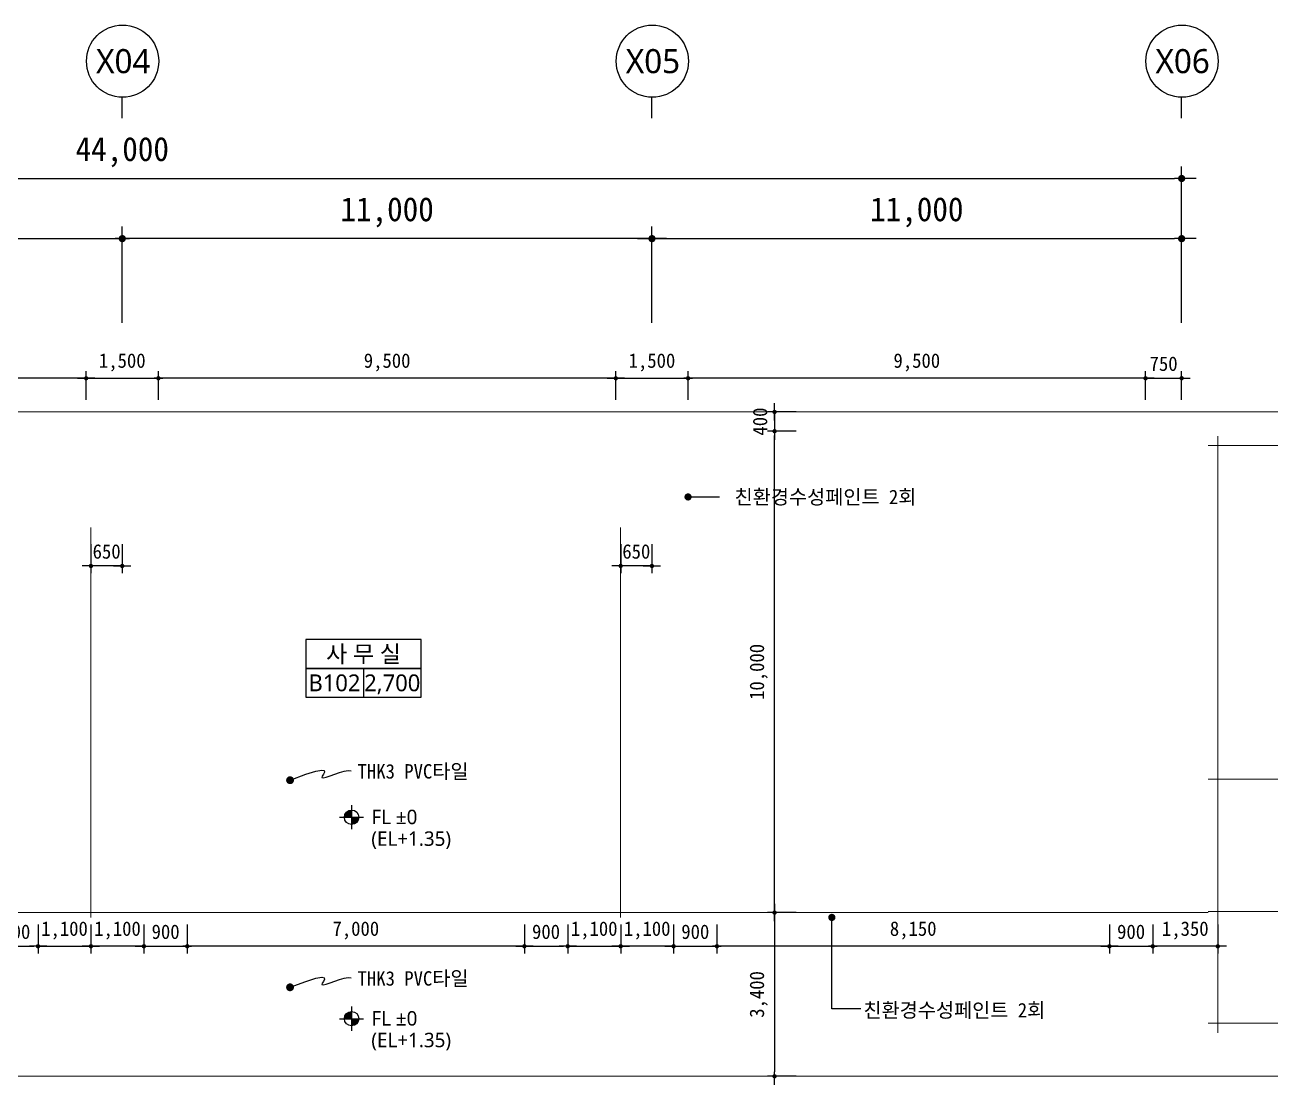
# Model space of a CAD drawing. Header units: inches. Extents: x 3675 to 732988, y -33059 to 70575.
# Drawn here: x 256344 to 282363, y 47308 to 69325 of the extents above; entities that cross this region are included whole.
import ezdxf
from ezdxf.enums import TextEntityAlignment as Align

# ---------------------------------------------------------------- set-up
doc = ezdxf.new("R2010")
doc.units = ezdxf.units.IN
doc.header["$MEASUREMENT"] = 0
doc.linetypes.add('CEN', pattern=[62, 60, -1, 0, -1])
doc.layers.get('0').update_dxf_attribs({"linetype": 'CONTINUOUS'})
for name, color, linetype, lineweight in [('A-AXIS-BUBL', 7, 'CONTINUOUS', 25), ('A-AXIS-LINE', 1, 'CEN', 15), ('A-DIMS', 7, 'CONTINUOUS', 25), ('A-MKXS-LEAD', 7, 'CONTINUOUS', 25), ('A-MKXS-TEXT1', 3, 'CONTINUOUS', 25), ('A-MKXX-NAME', 3, 'CONTINUOUS', 25), ('A-MKXX-SYMB', 7, 'CONTINUOUS', 25), ('A-XXXX-SYMB', 7, 'CONTINUOUS', 25), ('A-XXXX-TXT2', 3, 'CONTINUOUS', 25)]:
    doc.layers.add(name, color=color, linetype=linetype, lineweight=lineweight)
doc.styles.add('HY울릉도L', font='H2GTRE.TTF')
doc.styles.add('돋움체', font='')
doc.styles.add('맑은고딕', font='malgun.ttf')
doc.styles.get('돋움체').set_extended_font_data('DotumChe')
doc.dimstyles.new('CDIM', dxfattribs={"dimtxt": 2, "dimasz": 0.6, "dimexe": 1, "dimexo": 1, "dimgap": 1, "dimtad": 1, "dimdec": 0, "dimrnd": 0.5, "dimzin": 0, "dimdsep": 32, "dimlunit": 6, "dimtxsty": 'HY울릉도L', "dimblk1": '_CIDOT', "dimblk2": '_CIDOT', "dimsah": 1, "dimcen": 4.5, "dimclrd": 2, "dimclre": 2, "dimclrt": 7, "dimadec": 0, "dimazin": 0, "dimtfac": 1, "dimtdec": 0, "dimtix": 1, "dimtmove": 2, "dimatfit": 1, "dimldrblk": '_CIDOT', "dimfxl": 1, "dimtolj": 1, "dimtzin": 0, "dimlwd": -1, "dimarcsym": 0})

# ---------------------------------------------------------------- blocks, each defined once
blk = doc.blocks.new('_CIDOT')
at = {"color": 0, "linetype": 'ByBlock'}
blk.add_line((2, 0), (-1, 0), dxfattribs=at)
at = {"color": 0, "linetype": 'ByBlock', "const_width": 0.5}
blk.add_lwpolyline([(-0.25, 0, 1), (0.25, 0, 1)], format="xyb", close=True, dxfattribs=at)
blk = doc.blocks.new('*D309')
at = {"layer": 'A-DIMS', "lineweight": -2, "transparency": 16777216}
for p, q in [((236363, 63138), (236363, 66388)), ((280363, 63138), (280363, 66388))]:
    blk.add_line(p, q, dxfattribs=at)
at = {"layer": 'A-DIMS', "transparency": 16777216}
blk.add_line((236513, 66138), (280213, 66138), dxfattribs=at)
at = {"layer": 'A-DIMS', "transparency": 16777216, "xscale": 150, "yscale": 150, "zscale": 150, "rotation": 180}
blk.add_blockref('_CIDOT', (236363, 66138), dxfattribs=at)
at = {"layer": 'A-DIMS', "transparency": 16777216, "xscale": 150, "yscale": 150, "zscale": 150}
blk.add_blockref('_CIDOT', (280363, 66138), dxfattribs=at)
at = {"layer": 'A-DIMS', "color": 3, "transparency": 16777216, "insert": (258363, 66685), "char_height": 500, "attachment_point": 5, "style": '돋움체'}
blk.add_mtext('\\A1;44,000', dxfattribs=at)
blk = doc.blocks.new('*D310')
at = {"layer": 'A-DIMS', "lineweight": -2, "transparency": 16777216}
for p, q in [((247363, 63138), (247363, 65138)), ((258363, 63138), (258363, 65138))]:
    blk.add_line(p, q, dxfattribs=at)
at = {"layer": 'A-DIMS', "transparency": 16777216}
blk.add_line((247513, 64888), (258213, 64888), dxfattribs=at)
at = {"layer": 'A-DIMS', "transparency": 16777216, "xscale": 150, "yscale": 150, "zscale": 150, "rotation": 180}
blk.add_blockref('_CIDOT', (247363, 64888), dxfattribs=at)
at = {"layer": 'A-DIMS', "transparency": 16777216, "xscale": 150, "yscale": 150, "zscale": 150}
blk.add_blockref('_CIDOT', (258363, 64888), dxfattribs=at)
at = {"layer": 'A-DIMS', "color": 3, "transparency": 16777216, "insert": (252863, 65435), "char_height": 500, "attachment_point": 5, "style": '돋움체'}
blk.add_mtext('\\A1;11,000', dxfattribs=at)
blk = doc.blocks.new('*D312')
at = {"layer": 'A-DIMS', "lineweight": -2, "transparency": 16777216}
for p, q in [((269363, 63138), (269363, 65138)), ((280363, 63138), (280363, 65138))]:
    blk.add_line(p, q, dxfattribs=at)
at = {"layer": 'A-DIMS', "transparency": 16777216}
blk.add_line((269513, 64888), (280213, 64888), dxfattribs=at)
at = {"layer": 'A-DIMS', "transparency": 16777216, "xscale": 150, "yscale": 150, "zscale": 150, "rotation": 180}
blk.add_blockref('_CIDOT', (269363, 64888), dxfattribs=at)
at = {"layer": 'A-DIMS', "transparency": 16777216, "xscale": 150, "yscale": 150, "zscale": 150}
blk.add_blockref('_CIDOT', (280363, 64888), dxfattribs=at)
at = {"layer": 'A-DIMS', "color": 3, "transparency": 16777216, "insert": (274863, 65435), "char_height": 500, "attachment_point": 5, "style": '돋움체'}
blk.add_mtext('\\A1;11,000', dxfattribs=at)
blk = doc.blocks.new('*D311')
at = {"layer": 'A-DIMS', "lineweight": -2, "transparency": 16777216}
for p, q in [((258363, 63138), (258363, 65138)), ((269363, 63138), (269363, 65138))]:
    blk.add_line(p, q, dxfattribs=at)
at = {"layer": 'A-DIMS', "transparency": 16777216}
blk.add_line((269213, 64888), (258513, 64888), dxfattribs=at)
at = {"layer": 'A-DIMS', "transparency": 16777216, "xscale": 150, "yscale": 150, "zscale": 150, "rotation": 180}
blk.add_blockref('_CIDOT', (258363, 64888), dxfattribs=at)
at = {"layer": 'A-DIMS', "transparency": 16777216, "xscale": 150, "yscale": 150, "zscale": 150}
blk.add_blockref('_CIDOT', (269363, 64888), dxfattribs=at)
at = {"layer": 'A-DIMS', "color": 3, "transparency": 16777216, "insert": (263863, 65435), "char_height": 500, "attachment_point": 5, "style": '돋움체'}
blk.add_mtext('\\A1;11,000', dxfattribs=at)
blk = doc.blocks.new('*D386')
at = {"layer": 'A-DIMS', "lineweight": -2, "transparency": 16777216}
for p, q in [((272359, 60888), (271759, 60888)), ((272359, 50888), (271759, 50888))]:
    blk.add_line(p, q, dxfattribs=at)
at = {"layer": 'A-DIMS', "transparency": 16777216}
blk.add_line((271909, 50978), (271909, 60798), dxfattribs=at)
at = {"layer": 'A-DIMS', "transparency": 16777216, "xscale": 90, "yscale": 90, "zscale": 90}
for p, rotation in [((271909, 60888), 90), ((271909, 50888), 270)]:
    blk.add_blockref('_CIDOT', p, dxfattribs=dict(at, rotation=rotation))
at = {"layer": 'A-DIMS', "color": 3, "transparency": 16777216, "insert": (271580, 55888), "char_height": 300, "attachment_point": 5, "rotation": 90, "style": '돋움체'}
blk.add_mtext('\\A1;10,000', dxfattribs=at)
blk = doc.blocks.new('*D387')
at = {"layer": 'A-DIMS', "transparency": 16777216}
for p, q in [((271909, 61378), (271909, 61468)), ((271909, 61288), (271909, 60888)), ((271909, 60798), (271909, 60708))]:
    blk.add_line(p, q, dxfattribs=at)
at = {"layer": 'A-DIMS', "lineweight": -2, "transparency": 16777216}
for p, q in [((272359, 61288), (271759, 61288)), ((272359, 60888), (271759, 60888))]:
    blk.add_line(p, q, dxfattribs=at)
at = {"layer": 'A-DIMS', "transparency": 16777216, "xscale": 90, "yscale": 90, "zscale": 90}
for p, rotation in [((271909, 61288), 270), ((271909, 60888), 90)]:
    blk.add_blockref('_CIDOT', p, dxfattribs=dict(at, rotation=rotation))
at = {"layer": 'A-DIMS', "color": 3, "transparency": 16777216, "insert": (271609, 61088), "char_height": 300, "attachment_point": 5, "rotation": 90, "style": '돋움체'}
blk.add_mtext('\\A1;400', dxfattribs=at)
blk = doc.blocks.new('*D388')
at = {"layer": 'A-DIMS', "lineweight": -2, "transparency": 16777216}
for p, q in [((272359, 50888), (271759, 50888)), ((272359, 47488), (271759, 47488))]:
    blk.add_line(p, q, dxfattribs=at)
at = {"layer": 'A-DIMS', "transparency": 16777216}
blk.add_line((271909, 50798), (271909, 47578), dxfattribs=at)
at = {"layer": 'A-DIMS', "transparency": 16777216, "xscale": 90, "yscale": 90, "zscale": 90}
for p, rotation in [((271909, 50888), 90), ((271909, 47488), 270)]:
    blk.add_blockref('_CIDOT', p, dxfattribs=dict(at, rotation=rotation))
at = {"layer": 'A-DIMS', "color": 3, "transparency": 16777216, "insert": (271580, 49188), "char_height": 300, "attachment_point": 5, "rotation": 90, "style": '돋움체'}
blk.add_mtext('\\A1;3,400', dxfattribs=at)
blk = doc.blocks.new('*D391')
at = {"layer": 'A-DIMS', "lineweight": -2, "transparency": 16777216}
for p, q in [((255713, 50638), (255713, 50038)), ((256613, 50638), (256613, 50038))]:
    blk.add_line(p, q, dxfattribs=at)
at = {"layer": 'A-DIMS', "transparency": 16777216}
blk.add_line((255803, 50188), (256523, 50188), dxfattribs=at)
at = {"layer": 'A-DIMS', "transparency": 16777216, "xscale": 90, "yscale": 90, "zscale": 90, "rotation": 180}
blk.add_blockref('_CIDOT', (255713, 50188), dxfattribs=at)
at = {"layer": 'A-DIMS', "transparency": 16777216, "xscale": 90, "yscale": 90, "zscale": 90}
blk.add_blockref('_CIDOT', (256613, 50188), dxfattribs=at)
at = {"layer": 'A-DIMS', "color": 3, "transparency": 16777216, "insert": (256163, 50488), "char_height": 300, "attachment_point": 5, "style": '돋움체'}
blk.add_mtext('\\A1;900', dxfattribs=at)
blk = doc.blocks.new('*D392')
at = {"layer": 'A-DIMS', "lineweight": -2, "transparency": 16777216}
for p, q in [((257713, 50638), (257713, 50038)), ((258813, 50638), (258813, 50038))]:
    blk.add_line(p, q, dxfattribs=at)
at = {"layer": 'A-DIMS', "transparency": 16777216}
for p, q in [((257623, 50188), (257533, 50188)), ((258813, 50188), (257713, 50188)), ((258903, 50188), (258993, 50188))]:
    blk.add_line(p, q, dxfattribs=at)
at = {"layer": 'A-DIMS', "transparency": 16777216, "xscale": 90, "yscale": 90, "zscale": 90}
blk.add_blockref('_CIDOT', (257713, 50188), dxfattribs=at)
at = {"layer": 'A-DIMS', "transparency": 16777216, "xscale": 90, "yscale": 90, "zscale": 90, "rotation": 180}
blk.add_blockref('_CIDOT', (258813, 50188), dxfattribs=at)
at = {"layer": 'A-DIMS', "color": 3, "transparency": 16777216, "insert": (258263, 50516), "char_height": 300, "attachment_point": 5, "style": '돋움체'}
blk.add_mtext('\\A1;1,100', dxfattribs=at)
blk = doc.blocks.new('*D393')
at = {"layer": 'A-DIMS', "lineweight": -2, "transparency": 16777216}
for p, q in [((258813, 50638), (258813, 50038)), ((259713, 50638), (259713, 50038))]:
    blk.add_line(p, q, dxfattribs=at)
at = {"layer": 'A-DIMS', "transparency": 16777216}
blk.add_line((258903, 50188), (259623, 50188), dxfattribs=at)
at = {"layer": 'A-DIMS', "transparency": 16777216, "xscale": 90, "yscale": 90, "zscale": 90, "rotation": 180}
blk.add_blockref('_CIDOT', (258813, 50188), dxfattribs=at)
at = {"layer": 'A-DIMS', "transparency": 16777216, "xscale": 90, "yscale": 90, "zscale": 90}
blk.add_blockref('_CIDOT', (259713, 50188), dxfattribs=at)
at = {"layer": 'A-DIMS', "color": 3, "transparency": 16777216, "insert": (259263, 50488), "char_height": 300, "attachment_point": 5, "style": '돋움체'}
blk.add_mtext('\\A1;900', dxfattribs=at)
blk = doc.blocks.new('*D394')
at = {"layer": 'A-DIMS', "lineweight": -2, "transparency": 16777216}
for p, q in [((259713, 50638), (259713, 50038)), ((266713, 50638), (266713, 50038))]:
    blk.add_line(p, q, dxfattribs=at)
at = {"layer": 'A-DIMS', "transparency": 16777216}
blk.add_line((266623, 50188), (259803, 50188), dxfattribs=at)
at = {"layer": 'A-DIMS', "transparency": 16777216, "xscale": 90, "yscale": 90, "zscale": 90, "rotation": 180}
blk.add_blockref('_CIDOT', (259713, 50188), dxfattribs=at)
at = {"layer": 'A-DIMS', "transparency": 16777216, "xscale": 90, "yscale": 90, "zscale": 90}
blk.add_blockref('_CIDOT', (266713, 50188), dxfattribs=at)
at = {"layer": 'A-DIMS', "color": 3, "transparency": 16777216, "insert": (263213, 50516), "char_height": 300, "attachment_point": 5, "style": '돋움체'}
blk.add_mtext('\\A1;7,000', dxfattribs=at)
blk = doc.blocks.new('*D395')
at = {"layer": 'A-DIMS', "lineweight": -2, "transparency": 16777216}
for p, q in [((266713, 50638), (266713, 50038)), ((267613, 50638), (267613, 50038))]:
    blk.add_line(p, q, dxfattribs=at)
at = {"layer": 'A-DIMS', "transparency": 16777216}
blk.add_line((266803, 50188), (267523, 50188), dxfattribs=at)
at = {"layer": 'A-DIMS', "transparency": 16777216, "xscale": 90, "yscale": 90, "zscale": 90, "rotation": 180}
blk.add_blockref('_CIDOT', (266713, 50188), dxfattribs=at)
at = {"layer": 'A-DIMS', "transparency": 16777216, "xscale": 90, "yscale": 90, "zscale": 90}
blk.add_blockref('_CIDOT', (267613, 50188), dxfattribs=at)
at = {"layer": 'A-DIMS', "color": 3, "transparency": 16777216, "insert": (267163, 50488), "char_height": 300, "attachment_point": 5, "style": '돋움체'}
blk.add_mtext('\\A1;900', dxfattribs=at)
blk = doc.blocks.new('*D396')
at = {"layer": 'A-DIMS', "lineweight": -2, "transparency": 16777216}
for p, q in [((268713, 50638), (268713, 50038)), ((269813, 50638), (269813, 50038))]:
    blk.add_line(p, q, dxfattribs=at)
at = {"layer": 'A-DIMS', "transparency": 16777216}
for p, q in [((268623, 50188), (268533, 50188)), ((269813, 50188), (268713, 50188)), ((269903, 50188), (269993, 50188))]:
    blk.add_line(p, q, dxfattribs=at)
at = {"layer": 'A-DIMS', "transparency": 16777216, "xscale": 90, "yscale": 90, "zscale": 90}
blk.add_blockref('_CIDOT', (268713, 50188), dxfattribs=at)
at = {"layer": 'A-DIMS', "transparency": 16777216, "xscale": 90, "yscale": 90, "zscale": 90, "rotation": 180}
blk.add_blockref('_CIDOT', (269813, 50188), dxfattribs=at)
at = {"layer": 'A-DIMS', "color": 3, "transparency": 16777216, "insert": (269263, 50516), "char_height": 300, "attachment_point": 5, "style": '돋움체'}
blk.add_mtext('\\A1;1,100', dxfattribs=at)
blk = doc.blocks.new('*D397')
at = {"layer": 'A-DIMS', "lineweight": -2, "transparency": 16777216}
for p, q in [((269813, 50638), (269813, 50038)), ((270713, 50638), (270713, 50038))]:
    blk.add_line(p, q, dxfattribs=at)
at = {"layer": 'A-DIMS', "transparency": 16777216}
blk.add_line((269903, 50188), (270623, 50188), dxfattribs=at)
at = {"layer": 'A-DIMS', "transparency": 16777216, "xscale": 90, "yscale": 90, "zscale": 90, "rotation": 180}
blk.add_blockref('_CIDOT', (269813, 50188), dxfattribs=at)
at = {"layer": 'A-DIMS', "transparency": 16777216, "xscale": 90, "yscale": 90, "zscale": 90}
blk.add_blockref('_CIDOT', (270713, 50188), dxfattribs=at)
at = {"layer": 'A-DIMS', "color": 3, "transparency": 16777216, "insert": (270263, 50488), "char_height": 300, "attachment_point": 5, "style": '돋움체'}
blk.add_mtext('\\A1;900', dxfattribs=at)
blk = doc.blocks.new('*D402')
at = {"layer": 'A-DIMS', "lineweight": -2, "transparency": 16777216}
for p, q in [((270713, 50638), (270713, 50038)), ((278863, 50638), (278863, 50038))]:
    blk.add_line(p, q, dxfattribs=at)
at = {"layer": 'A-DIMS', "transparency": 16777216}
blk.add_line((278773, 50188), (270803, 50188), dxfattribs=at)
at = {"layer": 'A-DIMS', "transparency": 16777216, "xscale": 90, "yscale": 90, "zscale": 90, "rotation": 180}
blk.add_blockref('_CIDOT', (270713, 50188), dxfattribs=at)
at = {"layer": 'A-DIMS', "transparency": 16777216, "xscale": 90, "yscale": 90, "zscale": 90}
blk.add_blockref('_CIDOT', (278863, 50188), dxfattribs=at)
at = {"layer": 'A-DIMS', "color": 3, "transparency": 16777216, "insert": (274788, 50516), "char_height": 300, "attachment_point": 5, "style": '돋움체'}
blk.add_mtext('\\A1;8,150', dxfattribs=at)
blk = doc.blocks.new('*D403')
at = {"layer": 'A-DIMS', "lineweight": -2, "transparency": 16777216}
for p, q in [((278863, 50638), (278863, 50038)), ((279763, 50638), (279763, 50038))]:
    blk.add_line(p, q, dxfattribs=at)
at = {"layer": 'A-DIMS', "transparency": 16777216}
blk.add_line((278953, 50188), (279673, 50188), dxfattribs=at)
at = {"layer": 'A-DIMS', "transparency": 16777216, "xscale": 90, "yscale": 90, "zscale": 90, "rotation": 180}
blk.add_blockref('_CIDOT', (278863, 50188), dxfattribs=at)
at = {"layer": 'A-DIMS', "transparency": 16777216, "xscale": 90, "yscale": 90, "zscale": 90}
blk.add_blockref('_CIDOT', (279763, 50188), dxfattribs=at)
at = {"layer": 'A-DIMS', "color": 3, "transparency": 16777216, "insert": (279313, 50488), "char_height": 300, "attachment_point": 5, "style": '돋움체'}
blk.add_mtext('\\A1;900', dxfattribs=at)
blk = doc.blocks.new('*D404')
at = {"layer": 'A-DIMS', "lineweight": -2, "transparency": 16777216}
for p, q in [((279763, 50638), (279763, 50038)), ((281113, 50638), (281113, 50038))]:
    blk.add_line(p, q, dxfattribs=at)
at = {"layer": 'A-DIMS', "transparency": 16777216}
blk.add_line((281023, 50188), (279853, 50188), dxfattribs=at)
at = {"layer": 'A-DIMS', "transparency": 16777216, "xscale": 90, "yscale": 90, "zscale": 90, "rotation": 180}
blk.add_blockref('_CIDOT', (279763, 50188), dxfattribs=at)
at = {"layer": 'A-DIMS', "transparency": 16777216, "xscale": 90, "yscale": 90, "zscale": 90}
blk.add_blockref('_CIDOT', (281113, 50188), dxfattribs=at)
at = {"layer": 'A-DIMS', "color": 3, "transparency": 16777216, "insert": (280438, 50516), "char_height": 300, "attachment_point": 5, "style": '돋움체'}
blk.add_mtext('\\A1;1,350', dxfattribs=at)
blk = doc.blocks.new('*D405')
at = {"layer": 'A-DIMS', "lineweight": -2, "transparency": 16777216}
for p, q in [((267613, 50638), (267613, 50038)), ((268713, 50638), (268713, 50038))]:
    blk.add_line(p, q, dxfattribs=at)
at = {"layer": 'A-DIMS', "transparency": 16777216}
for p, q in [((267523, 50188), (267433, 50188)), ((267613, 50188), (268713, 50188)), ((268803, 50188), (268893, 50188))]:
    blk.add_line(p, q, dxfattribs=at)
at = {"layer": 'A-DIMS', "transparency": 16777216, "xscale": 90, "yscale": 90, "zscale": 90}
blk.add_blockref('_CIDOT', (267613, 50188), dxfattribs=at)
at = {"layer": 'A-DIMS', "transparency": 16777216, "xscale": 90, "yscale": 90, "zscale": 90, "rotation": 180}
blk.add_blockref('_CIDOT', (268713, 50188), dxfattribs=at)
at = {"layer": 'A-DIMS', "color": 3, "transparency": 16777216, "insert": (268163, 50516), "char_height": 300, "attachment_point": 5, "style": '돋움체'}
blk.add_mtext('\\A1;1,100', dxfattribs=at)
blk = doc.blocks.new('*D406')
at = {"layer": 'A-DIMS', "lineweight": -2, "transparency": 16777216}
for p, q in [((256613, 50638), (256613, 50038)), ((257713, 50638), (257713, 50038))]:
    blk.add_line(p, q, dxfattribs=at)
at = {"layer": 'A-DIMS', "transparency": 16777216}
for p, q in [((256523, 50188), (256433, 50188)), ((256613, 50188), (257713, 50188)), ((257803, 50188), (257893, 50188))]:
    blk.add_line(p, q, dxfattribs=at)
at = {"layer": 'A-DIMS', "transparency": 16777216, "xscale": 90, "yscale": 90, "zscale": 90}
blk.add_blockref('_CIDOT', (256613, 50188), dxfattribs=at)
at = {"layer": 'A-DIMS', "transparency": 16777216, "xscale": 90, "yscale": 90, "zscale": 90, "rotation": 180}
blk.add_blockref('_CIDOT', (257713, 50188), dxfattribs=at)
at = {"layer": 'A-DIMS', "color": 3, "transparency": 16777216, "insert": (257163, 50516), "char_height": 300, "attachment_point": 5, "style": '돋움체'}
blk.add_mtext('\\A1;1,100', dxfattribs=at)
blk = doc.blocks.new('*D410')
at = {"layer": 'A-DIMS', "lineweight": -2, "transparency": 16777216}
for p, q in [((257713, 58538), (257713, 57938)), ((258363, 58538), (258363, 57938))]:
    blk.add_line(p, q, dxfattribs=at)
at = {"layer": 'A-DIMS', "transparency": 16777216}
for p, q in [((257623, 58088), (257533, 58088)), ((258363, 58088), (257713, 58088)), ((258453, 58088), (258543, 58088))]:
    blk.add_line(p, q, dxfattribs=at)
at = {"layer": 'A-DIMS', "transparency": 16777216, "xscale": 90, "yscale": 90, "zscale": 90}
blk.add_blockref('_CIDOT', (257713, 58088), dxfattribs=at)
at = {"layer": 'A-DIMS', "transparency": 16777216, "xscale": 90, "yscale": 90, "zscale": 90, "rotation": 180}
blk.add_blockref('_CIDOT', (258363, 58088), dxfattribs=at)
at = {"layer": 'A-DIMS', "color": 3, "transparency": 16777216, "insert": (258038, 58388), "char_height": 300, "attachment_point": 5, "style": '돋움체'}
blk.add_mtext('\\A1;650', dxfattribs=at)
blk = doc.blocks.new('*D411')
at = {"layer": 'A-DIMS', "lineweight": -2, "transparency": 16777216}
for p, q in [((268713, 58538), (268713, 57938)), ((269363, 58538), (269363, 57938))]:
    blk.add_line(p, q, dxfattribs=at)
at = {"layer": 'A-DIMS', "transparency": 16777216}
for p, q in [((268623, 58088), (268533, 58088)), ((269363, 58088), (268713, 58088)), ((269453, 58088), (269543, 58088))]:
    blk.add_line(p, q, dxfattribs=at)
at = {"layer": 'A-DIMS', "transparency": 16777216, "xscale": 90, "yscale": 90, "zscale": 90}
blk.add_blockref('_CIDOT', (268713, 58088), dxfattribs=at)
at = {"layer": 'A-DIMS', "transparency": 16777216, "xscale": 90, "yscale": 90, "zscale": 90, "rotation": 180}
blk.add_blockref('_CIDOT', (269363, 58088), dxfattribs=at)
at = {"layer": 'A-DIMS', "color": 3, "transparency": 16777216, "insert": (269038, 58388), "char_height": 300, "attachment_point": 5, "style": '돋움체'}
blk.add_mtext('\\A1;650', dxfattribs=at)
blk = doc.blocks.new('*D418')
at = {"layer": 'A-DIMS', "lineweight": -2, "transparency": 16777216}
for p, q in [((248113, 61538), (248113, 62138)), ((257613, 61538), (257613, 62138))]:
    blk.add_line(p, q, dxfattribs=at)
at = {"layer": 'A-DIMS', "transparency": 16777216}
blk.add_line((257523, 61988), (248203, 61988), dxfattribs=at)
at = {"layer": 'A-DIMS', "transparency": 16777216, "xscale": 90, "yscale": 90, "zscale": 90, "rotation": 180}
blk.add_blockref('_CIDOT', (248113, 61988), dxfattribs=at)
at = {"layer": 'A-DIMS', "transparency": 16777216, "xscale": 90, "yscale": 90, "zscale": 90}
blk.add_blockref('_CIDOT', (257613, 61988), dxfattribs=at)
at = {"layer": 'A-DIMS', "color": 3, "transparency": 16777216, "insert": (252863, 62316), "char_height": 300, "attachment_point": 5, "style": '돋움체'}
blk.add_mtext('\\A1;9,500', dxfattribs=at)
blk = doc.blocks.new('*D419')
at = {"layer": 'A-DIMS', "lineweight": -2, "transparency": 16777216}
for p, q in [((257613, 61538), (257613, 62138)), ((259113, 61538), (259113, 62138))]:
    blk.add_line(p, q, dxfattribs=at)
at = {"layer": 'A-DIMS', "transparency": 16777216}
blk.add_line((257703, 61988), (259023, 61988), dxfattribs=at)
at = {"layer": 'A-DIMS', "transparency": 16777216, "xscale": 90, "yscale": 90, "zscale": 90, "rotation": 180}
blk.add_blockref('_CIDOT', (257613, 61988), dxfattribs=at)
at = {"layer": 'A-DIMS', "transparency": 16777216, "xscale": 90, "yscale": 90, "zscale": 90}
blk.add_blockref('_CIDOT', (259113, 61988), dxfattribs=at)
at = {"layer": 'A-DIMS', "color": 3, "transparency": 16777216, "insert": (258363, 62316), "char_height": 300, "attachment_point": 5, "style": '돋움체'}
blk.add_mtext('\\A1;1,500', dxfattribs=at)
blk = doc.blocks.new('*D420')
at = {"layer": 'A-DIMS', "lineweight": -2, "transparency": 16777216}
for p, q in [((259113, 61538), (259113, 62138)), ((268613, 61538), (268613, 62138))]:
    blk.add_line(p, q, dxfattribs=at)
at = {"layer": 'A-DIMS', "transparency": 16777216}
blk.add_line((268523, 61988), (259203, 61988), dxfattribs=at)
at = {"layer": 'A-DIMS', "transparency": 16777216, "xscale": 90, "yscale": 90, "zscale": 90, "rotation": 180}
blk.add_blockref('_CIDOT', (259113, 61988), dxfattribs=at)
at = {"layer": 'A-DIMS', "transparency": 16777216, "xscale": 90, "yscale": 90, "zscale": 90}
blk.add_blockref('_CIDOT', (268613, 61988), dxfattribs=at)
at = {"layer": 'A-DIMS', "color": 3, "transparency": 16777216, "insert": (263863, 62316), "char_height": 300, "attachment_point": 5, "style": '돋움체'}
blk.add_mtext('\\A1;9,500', dxfattribs=at)
blk = doc.blocks.new('*D421')
at = {"layer": 'A-DIMS', "lineweight": -2, "transparency": 16777216}
for p, q in [((268613, 61538), (268613, 62138)), ((270113, 61538), (270113, 62138))]:
    blk.add_line(p, q, dxfattribs=at)
at = {"layer": 'A-DIMS', "transparency": 16777216}
blk.add_line((268703, 61988), (270023, 61988), dxfattribs=at)
at = {"layer": 'A-DIMS', "transparency": 16777216, "xscale": 90, "yscale": 90, "zscale": 90, "rotation": 180}
blk.add_blockref('_CIDOT', (268613, 61988), dxfattribs=at)
at = {"layer": 'A-DIMS', "transparency": 16777216, "xscale": 90, "yscale": 90, "zscale": 90}
blk.add_blockref('_CIDOT', (270113, 61988), dxfattribs=at)
at = {"layer": 'A-DIMS', "color": 3, "transparency": 16777216, "insert": (269363, 62316), "char_height": 300, "attachment_point": 5, "style": '돋움체'}
blk.add_mtext('\\A1;1,500', dxfattribs=at)
blk = doc.blocks.new('*D422')
at = {"layer": 'A-DIMS', "lineweight": -2, "transparency": 16777216}
for p, q in [((270113, 61538), (270113, 62138)), ((279613, 61538), (279613, 62138))]:
    blk.add_line(p, q, dxfattribs=at)
at = {"layer": 'A-DIMS', "transparency": 16777216}
blk.add_line((279523, 61988), (270203, 61988), dxfattribs=at)
at = {"layer": 'A-DIMS', "transparency": 16777216, "xscale": 90, "yscale": 90, "zscale": 90, "rotation": 180}
blk.add_blockref('_CIDOT', (270113, 61988), dxfattribs=at)
at = {"layer": 'A-DIMS', "transparency": 16777216, "xscale": 90, "yscale": 90, "zscale": 90}
blk.add_blockref('_CIDOT', (279613, 61988), dxfattribs=at)
at = {"layer": 'A-DIMS', "color": 3, "transparency": 16777216, "insert": (274863, 62316), "char_height": 300, "attachment_point": 5, "style": '돋움체'}
blk.add_mtext('\\A1;9,500', dxfattribs=at)
blk = doc.blocks.new('*D423')
at = {"layer": 'A-DIMS', "transparency": 16777216}
for p, q in [((279523, 61988), (279433, 61988)), ((279613, 61988), (280363, 61988)), ((280453, 61988), (280543, 61988))]:
    blk.add_line(p, q, dxfattribs=at)
at = {"layer": 'A-DIMS', "lineweight": -2, "transparency": 16777216}
for p, q in [((279613, 61538), (279613, 62138)), ((280363, 61538), (280363, 62138))]:
    blk.add_line(p, q, dxfattribs=at)
at = {"layer": 'A-DIMS', "transparency": 16777216, "xscale": 90, "yscale": 90, "zscale": 90}
blk.add_blockref('_CIDOT', (279613, 61988), dxfattribs=at)
at = {"layer": 'A-DIMS', "transparency": 16777216, "xscale": 90, "yscale": 90, "zscale": 90, "rotation": 180}
blk.add_blockref('_CIDOT', (280363, 61988), dxfattribs=at)
at = {"layer": 'A-DIMS', "color": 3, "transparency": 16777216, "insert": (279988, 62288), "char_height": 300, "attachment_point": 5, "style": '돋움체'}
blk.add_mtext('\\A1;750', dxfattribs=at)

msp = doc.modelspace()

# ---------------------------------------------------------------- hatches: boundary and pattern name
at = {"layer": 'A-XXXX-SYMB'}
h = msp.add_hatch(color=256, dxfattribs=at)
h.paths.add_polyline_path([(263124.9, 53018.1, 0.4142136), (262974.9, 52868.1), (263124.9, 52868.1)])
h.paths.add_polyline_path([(263274.9, 52868.1), (263124.9, 52868.1), (263124.9, 52718.1, 0.4142136)])
h = msp.add_hatch(color=256, dxfattribs=at)
h.paths.add_polyline_path([(263124.9, 48834.2, 0.4142136), (262974.9, 48684.2), (263124.9, 48684.2)])
h.paths.add_polyline_path([(263274.9, 48684.2), (263124.9, 48684.2), (263124.9, 48534.2, 0.4142136)])

# ---------------------------------------------------------------- linework, layer by layer
for p, q in [((273098.5, 48887.5), (273098.5, 50787.5)), ((273698.5, 48887.5), (273098.5, 48887.5))]:
    msp.add_line(p, q)
at = {"layer": 'A-AXIS-BUBL', "ltscale": 0.2}
for p, q in [((258362.5, 67387.5), (258362.5, 67825)), ((269362.5, 67387.5), (269362.5, 67825)), ((280362.5, 67387.5), (280362.5, 67825))]:
    msp.add_line(p, q, dxfattribs=at)
for centre in [(258369.9, 68575), (269369.9, 68575), (280369.9, 68575)]:
    msp.add_circle(centre, 750, dxfattribs=at)
at = {"layer": 'A-AXIS-LINE'}
for p, q in [((282362.5, 61287.5), (234362.5, 61287.5)), ((281112.5, 48387.5), (281112.5, 60787.5)), ((282362.5, 60587.5), (280912.5, 60587.5)), ((257712.5, 50787.5), (257712.5, 58887.5)), ((268712.5, 50787.5), (268712.5, 58887.5)), ((282362.5, 53662.5), (280912.5, 53662.5)), ((280912.5, 50887.5), (235612.5, 50887.5)), ((282362.5, 50912.5), (280912.5, 50912.5)), ((282362.5, 48587.5), (280912.5, 48587.5)), ((282362.5, 47487.5), (234362.5, 47487.5))]:
    msp.add_line(p, q, dxfattribs=at)
at = {"layer": 'A-MKXS-LEAD'}
msp.add_line((270112.5, 59522.4), (270766.9, 59522.4), dxfattribs=at)
for points, const_width in [([(270075, 59522.4, -1), (270150, 59522.4, -1)], 75), ([(261805.9, 53642, 1), (261888.8, 53633.7, 1)], 80), ([(273061, 50787.5, 1), (273136, 50787.5, 1)], 75), ([(261805.9, 49340.4, 1), (261888.8, 49332.1, 1)], 80)]:
    msp.add_lwpolyline(points, format="xyb", close=True, dxfattribs=dict(at, const_width=const_width))
for points in [[(261847.4, 53637.8), (262173.2, 53760.7), (262385.5, 53827), (262506.3, 53848.5), (262557.6, 53836.9), (262561.5, 53803.9), (262539.8, 53761.2), (262514.7, 53720.5), (262508.2, 53693.6), (262537.1, 53689.2), (262597.5, 53703.9), (262680.4, 53731.2), (262776.7, 53764.9), (262877.4, 53798.6), (262973.4, 53825.8), (263055.7, 53840.2), (263115.3, 53835.4)], [(261847.4, 49336.3), (262173.2, 49459.1), (262385.5, 49525.4), (262506.3, 49546.9), (262557.6, 49535.3), (262561.5, 49502.3), (262539.8, 49459.6), (262514.7, 49419), (262508.2, 49392.1), (262537.1, 49387.7), (262597.5, 49402.3), (262680.4, 49429.7), (262776.7, 49463.4), (262877.4, 49497), (262973.4, 49524.2), (263055.7, 49538.6), (263115.3, 49533.8)]]:
    msp.add_lwpolyline(points, dxfattribs=at)
at = {"layer": 'A-MKXX-SYMB'}
msp.add_line((263373.2, 55960.4), (263373.2, 55360.4), dxfattribs=at)
for points in [[(262173.2, 55960.4), (264573.2, 55960.4), (264573.2, 56560.4), (262173.2, 56560.4)], [(262173.2, 55360.4), (264573.2, 55360.4), (264573.2, 55960.4), (262173.2, 55960.4)]]:
    msp.add_lwpolyline(points, close=True, dxfattribs=at)
at = {"layer": 'A-XXXX-SYMB'}
for p, q in [((263124.9, 53118.1), (263124.9, 52618.1)), ((262874.9, 52868.1), (263374.9, 52868.1)), ((263124.9, 48934.2), (263124.9, 48434.2)), ((262874.9, 48684.2), (263374.9, 48684.2))]:
    msp.add_line(p, q, dxfattribs=at)
for centre in [(263124.9, 52868.1), (263124.9, 48684.2)]:
    msp.add_circle(centre, 150, dxfattribs=at)

# ---------------------------------------------------------------- texts
at = {"layer": 'A-MKXS-TEXT1', "style": '돋움체'}
for s, p in [('THK3 PVC타일', (263249.8, 53822.4)), ('THK3 PVC타일', (263249.8, 49520.8)), ('친환경수성페인트 2회', (273754.3, 48861.3))]:
    msp.add_text(s, height=300, dxfattribs=at).set_placement(p, align=Align.MIDDLE_LEFT)
at = {"layer": 'A-MKXX-NAME', "style": '맑은고딕'}
for s, p in [('사 무 실', (263373.2, 56260.4)), ('B102', (262769.4, 55660.4)), ('2,700', (263969.4, 55660.4))]:
    msp.add_text(s, height=350, dxfattribs=at).set_placement(p, align=Align.MIDDLE_CENTER)
at = {"layer": 'A-XXXX-TXT2', "ltscale": 0.2, "style": '맑은고딕'}
for s, p in [('X04', (258383.8, 68575.3)), ('X05', (269383.8, 68575.3)), ('X06', (280383.8, 68575.3))]:
    msp.add_text(s, height=500, dxfattribs=at).set_placement(p, align=Align.MIDDLE_CENTER)
at = {"layer": 'A-XXXX-TXT2'}
for s, style, p in [('친환경수성페인트 2회', '돋움체', (271078.5, 59522.4)), ('FL %%P0', '맑은고딕', (263535.4, 52875.1)), ('(EL+1.35)', '맑은고딕', (263535.4, 52425.1)), ('FL %%P0', '맑은고딕', (263535.4, 48691.2)), ('(EL+1.35)', '맑은고딕', (263535.4, 48241.2))]:
    msp.add_text(s, height=300, dxfattribs=dict(at, style=style)).set_placement(p, align=Align.MIDDLE_LEFT)

# ---------------------------------------------------------------- dimensions: what is measured, and where the dimension line sits
at = {"layer": 'A-DIMS'}
for base, p1, p2, override, picture, middle in [((280362.5, 66137.5), (236362.5, 62887.5), (280362.5, 62887.5), {"dimscale": 250, "dimtxsty": '돋움체', "dimclrd": 256, "dimclre": 256, "dimclrt": 3}, '*D309', (258362.5, 66685.1)), ((256612.5, 50187.5), (255712.5, 50787.5), (256612.5, 50787.5), {"dimscale": 150, "dimtxsty": '돋움체', "dimclrd": 256, "dimclre": 256, "dimclrt": 3}, '*D391', (256162.5, 50487.7)), ((257712.5, 50187.5), (256612.5, 50787.5), (257712.5, 50787.5), {"dimscale": 150, "dimtxsty": '돋움체', "dimclrd": 256, "dimclre": 256, "dimclrt": 3}, '*D406', (257162.5, 50516.1)), ((259712.5, 50187.5), (258812.5, 50787.5), (259712.5, 50787.5), {"dimscale": 150, "dimtxsty": '돋움체', "dimclrd": 256, "dimclre": 256, "dimclrt": 3}, '*D393', (259262.5, 50487.7)), ((267612.5, 50187.5), (266712.5, 50787.5), (267612.5, 50787.5), {"dimscale": 150, "dimtxsty": '돋움체', "dimclrd": 256, "dimclre": 256, "dimclrt": 3}, '*D395', (267162.5, 50487.7)), ((268712.5, 50187.5), (267612.5, 50787.5), (268712.5, 50787.5), {"dimscale": 150, "dimtxsty": '돋움체', "dimclrd": 256, "dimclre": 256, "dimclrt": 3}, '*D405', (268162.5, 50516.1)), ((270712.5, 50187.5), (269812.5, 50787.5), (270712.5, 50787.5), {"dimscale": 150, "dimtxsty": '돋움체', "dimclrd": 256, "dimclre": 256, "dimclrt": 3}, '*D397', (270262.5, 50487.7)), ((279762.5, 50187.5), (278862.5, 50787.5), (279762.5, 50787.5), {"dimscale": 150, "dimtxsty": '돋움체', "dimclrd": 256, "dimclre": 256, "dimclrt": 3}, '*D403', (279312.5, 50487.7))]:
    dim = msp.add_linear_dim(base=base, p1=p1, p2=p2, dimstyle='CDIM', override=override, dxfattribs=at)
    dim.commit()
    dim.dimension.update_dxf_attribs({"geometry": picture, "text_midpoint": middle})
for base, p1, p2, angle, override, picture, middle in [((258362.5, 64887.5), (247362.5, 62887.5), (258362.5, 62887.5), 0, {"dimscale": 250, "dimtxsty": '돋움체', "dimclrd": 256, "dimclre": 256, "dimclrt": 3}, '*D310', (252862.5, 65435.1)), ((258362.5, 64887.5), (269362.5, 62887.5), (258362.5, 62887.5), 180, {"dimscale": 250, "dimtxsty": '돋움체', "dimclrd": 256, "dimclre": 256, "dimclrt": 3}, '*D311', (263862.5, 65435.1)), ((280362.5, 64887.5), (269362.5, 62887.5), (280362.5, 62887.5), 0, {"dimscale": 250, "dimtxsty": '돋움체', "dimclrd": 256, "dimclre": 256, "dimclrt": 3}, '*D312', (274862.5, 65435.1)), ((248112.5, 61987.5), (257612.5, 61387.5), (248112.5, 61387.5), 180, {"dimscale": 150, "dimtxsty": '돋움체', "dimclrd": 256, "dimclre": 256, "dimclrt": 3}, '*D418', (252862.5, 62316.1)), ((259112.5, 61987.5), (257612.5, 61387.5), (259112.5, 61387.5), 0, {"dimscale": 150, "dimtxsty": '돋움체', "dimclrd": 256, "dimclre": 256, "dimclrt": 3}, '*D419', (258362.5, 62316.1)), ((259112.5, 61987.5), (268612.5, 61387.5), (259112.5, 61387.5), 180, {"dimscale": 150, "dimtxsty": '돋움체', "dimclrd": 256, "dimclre": 256, "dimclrt": 3}, '*D420', (263862.5, 62316.1)), ((270112.5, 61987.5), (268612.5, 61387.5), (270112.5, 61387.5), 0, {"dimscale": 150, "dimtxsty": '돋움체', "dimclrd": 256, "dimclre": 256, "dimclrt": 3}, '*D421', (269362.5, 62316.1)), ((270112.5, 61987.5), (279612.5, 61387.5), (270112.5, 61387.5), 180, {"dimscale": 150, "dimtxsty": '돋움체', "dimclrd": 256, "dimclre": 256, "dimclrt": 3}, '*D422', (274862.5, 62316.1)), ((280362.5, 61987.5), (279612.5, 61387.5), (280362.5, 61387.5), 0, {"dimscale": 150, "dimtxsty": '돋움체', "dimclrd": 256, "dimclre": 256, "dimclrt": 3}, '*D423', (279987.5, 62287.7)), ((271908.8, 60887.5), (272508.8, 61287.5), (272508.8, 60887.5), 270, {"dimscale": 150, "dimtxsty": '돋움체', "dimclrd": 256, "dimclre": 256, "dimclrt": 3}, '*D387', (271608.6, 61087.5)), ((271908.8, 60887.5), (272508.8, 50887.5), (272508.8, 60887.5), 90, {"dimscale": 150, "dimtxsty": '돋움체', "dimclrd": 256, "dimclre": 256, "dimclrt": 3}, '*D386', (271580.2, 55887.5)), ((257712.5, 58087.5), (258362.5, 58687.5), (257712.5, 58687.5), 180, {"dimscale": 150, "dimtxsty": '돋움체', "dimclrd": 256, "dimclre": 256, "dimclrt": 3}, '*D410', (258037.5, 58387.7)), ((268712.5, 58087.5), (269362.5, 58687.5), (268712.5, 58687.5), 180, {"dimscale": 150, "dimtxsty": '돋움체', "dimclrd": 256, "dimclre": 256, "dimclrt": 3}, '*D411', (269037.5, 58387.7)), ((271908.8, 47487.5), (272508.8, 50887.5), (272508.8, 47487.5), 270, {"dimscale": 150, "dimtxsty": '돋움체', "dimclrd": 256, "dimclre": 256, "dimclrt": 3}, '*D388', (271580.2, 49187.5)), ((257712.5, 50187.5), (258812.5, 50787.5), (257712.5, 50787.5), 180, {"dimscale": 150, "dimtxsty": '돋움체', "dimclrd": 256, "dimclre": 256, "dimclrt": 3}, '*D392', (258262.5, 50516.1)), ((259712.5, 50187.5), (266712.5, 50787.5), (259712.5, 50787.5), 180, {"dimscale": 150, "dimtxsty": '돋움체', "dimclrd": 256, "dimclre": 256, "dimclrt": 3}, '*D394', (263212.5, 50516.1)), ((268712.5, 50187.5), (269812.5, 50787.5), (268712.5, 50787.5), 180, {"dimscale": 150, "dimtxsty": '돋움체', "dimclrd": 256, "dimclre": 256, "dimclrt": 3}, '*D396', (269262.5, 50516.1)), ((270712.5, 50187.5), (278862.5, 50787.5), (270712.5, 50787.5), 180, {"dimscale": 150, "dimtxsty": '돋움체', "dimclrd": 256, "dimclre": 256, "dimclrt": 3}, '*D402', (274787.5, 50516.1)), ((279762.5, 50187.5), (281112.5, 50787.5), (279762.5, 50787.5), 180, {"dimscale": 150, "dimtxsty": '돋움체', "dimclrd": 256, "dimclre": 256, "dimclrt": 3}, '*D404', (280437.5, 50516.1))]:
    dim = msp.add_linear_dim(base=base, p1=p1, p2=p2, angle=angle, dimstyle='CDIM', override=override, dxfattribs=at)
    dim.commit()
    dim.dimension.update_dxf_attribs({"geometry": picture, "text_midpoint": middle})

doc.saveas('drawing.dxf')
